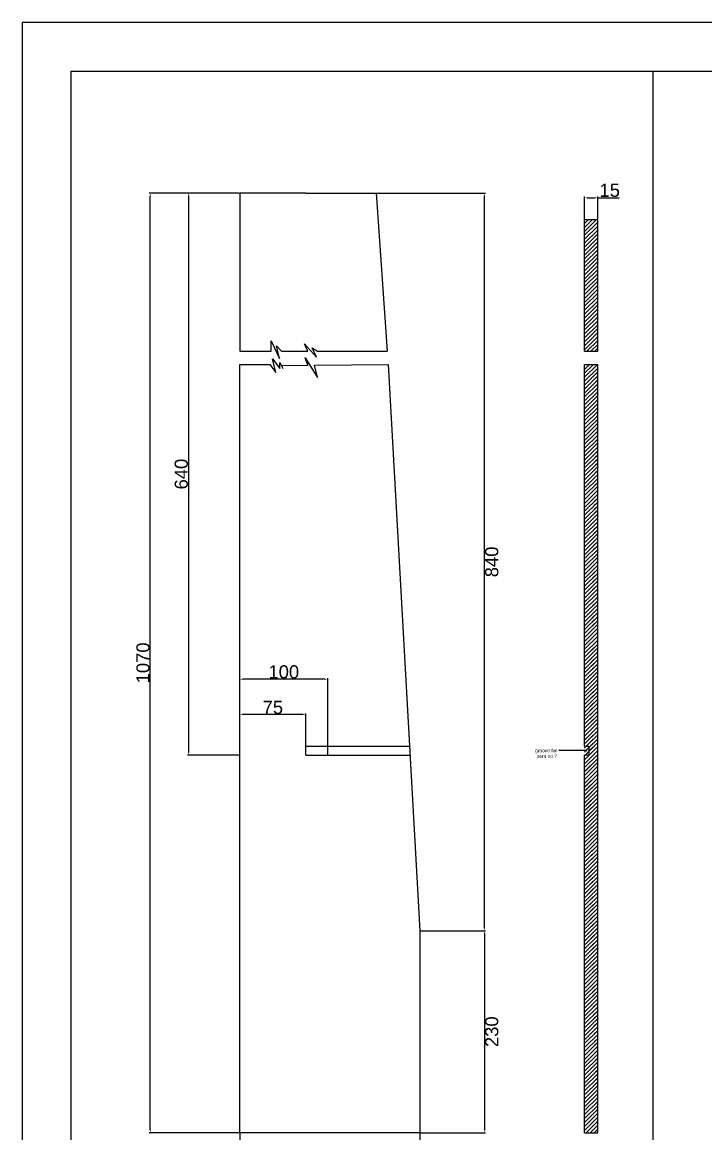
# Model space of a CAD drawing. Header units: millimetres. Extents: x -3009 to 55097, y -2803 to 5841.
# Drawn here: x 48607 to 49385, y -952 to 314 of the extents above; entities that cross this region are included whole.
import ezdxf
from ezdxf import colors
from ezdxf.entities.mleader import LeaderData, LeaderLine
from ezdxf.math import Vec2, Vec3

# ---------------------------------------------------------------- set-up
doc = ezdxf.new("R2010")
doc.units = ezdxf.units.MM
for name, color, linetype in [('DIM', 10, 'Continuous'), ('HATCH 252', 7, 'Continuous'), ('SC', 5, 'Continuous')]:
    doc.layers.add(name, color=color, linetype=linetype)
doc.layers.add('PDF_PDF_PDF_NAME PLATE', color=230, linetype='Continuous', true_color=0xff007f)
doc.styles.get("Standard").update_dxf_attribs({"font": 'arial.ttf', "height": 15})
doc.dimstyles.new('DIM', dxfattribs={"dimtxt": 15, "dimasz": 3, "dimexe": 1.25, "dimexo": 0.625, "dimtad": 2, "dimtoh": 1, "dimdec": 0, "dimtxsty": 'Standard', "dimcen": 2.5, "dimclrd": 1, "dimclre": 4, "dimclrt": 1, "dimadec": 0, "dimazin": 0, "dimtfac": 1, "dimtdec": 0, "dimtmove": 0, "dimatfit": 3, "dimfxl": 1, "dimtfillclr": 4, "dimarcsym": 0})

# ---------------------------------------------------------------- blocks, each defined once
blk = doc.blocks.new('*D228')
at = {"layer": 'Defpoints', "color": 0, "transparency": 16777216}
for p in [(48854.8, 119.4), (48796.4, -520.6), (48854.8, -520.6)]:
    blk.add_point(p, dxfattribs=at)
at = {"layer": 'DIM', "color": 4, "lineweight": -2, "transparency": 16777216}
for p, q in [((48854.1, 119.4), (48795.2, 119.4)), ((48854.1, -520.6), (48795.2, -520.6))]:
    blk.add_line(p, q, dxfattribs=at)
at = {"layer": 'DIM', "color": 1, "lineweight": -2, "transparency": 16777216}
blk.add_line((48796.4, 116.4), (48796.4, -517.6), dxfattribs=at)
at = {"layer": 'DIM', "color": 1, "transparency": 16777216}
for points in [[(48795.9, 116.4), (48796.9, 116.4), (48796.4, 119.4)], [(48795.9, -517.6), (48796.9, -517.6), (48796.4, -520.6)]]:
    blk.add_solid(points, dxfattribs=at)
at = {"layer": 'DIM', "color": 1, "transparency": 16777216, "insert": (48788.1, -200.6), "char_height": 15, "attachment_point": 5, "rotation": 90}
blk.add_mtext('640', dxfattribs=at)
blk = doc.blocks.new('*D229')
at = {"layer": 'Defpoints', "color": 0, "transparency": 16777216}
for p in [(49009.8, 119.4), (49133.3, 119.4), (49059.8, -720.6)]:
    blk.add_point(p, dxfattribs=at)
at = {"layer": 'DIM', "color": 4, "lineweight": -2, "transparency": 16777216}
for p, q in [((49010.4, 119.4), (49134.5, 119.4)), ((49060.4, -720.6), (49134.5, -720.6))]:
    blk.add_line(p, q, dxfattribs=at)
at = {"layer": 'DIM', "color": 1, "lineweight": -2, "transparency": 16777216}
blk.add_line((49133.3, -717.6), (49133.3, 116.4), dxfattribs=at)
at = {"layer": 'DIM', "color": 1, "transparency": 16777216}
for points in [[(49132.8, 116.4), (49133.8, 116.4), (49133.3, 119.4)], [(49132.8, -717.6), (49133.8, -717.6), (49133.3, -720.6)]]:
    blk.add_solid(points, dxfattribs=at)
at = {"layer": 'DIM', "color": 1, "transparency": 16777216, "insert": (49141.6, -300.6), "char_height": 15, "attachment_point": 5, "rotation": 90}
blk.add_mtext('840', dxfattribs=at)
blk = doc.blocks.new('*D230')
at = {"layer": 'Defpoints', "color": 0, "transparency": 16777216}
for p in [(49059.8, -720.6), (49059.8, -950.6), (49133.3, -950.6)]:
    blk.add_point(p, dxfattribs=at)
at = {"layer": 'DIM', "color": 4, "lineweight": -2, "transparency": 16777216}
for p, q in [((49060.4, -720.6), (49134.5, -720.6)), ((49060.4, -950.6), (49134.5, -950.6))]:
    blk.add_line(p, q, dxfattribs=at)
at = {"layer": 'DIM', "color": 1, "lineweight": -2, "transparency": 16777216}
blk.add_line((49133.3, -723.6), (49133.3, -947.6), dxfattribs=at)
at = {"layer": 'DIM', "color": 1, "transparency": 16777216}
for points in [[(49132.8, -723.6), (49133.8, -723.6), (49133.3, -720.6)], [(49132.8, -947.6), (49133.8, -947.6), (49133.3, -950.6)]]:
    blk.add_solid(points, dxfattribs=at)
at = {"layer": 'DIM', "color": 1, "transparency": 16777216, "insert": (49141.6, -835.6), "char_height": 15, "attachment_point": 5, "rotation": 90}
blk.add_mtext('230', dxfattribs=at)
blk = doc.blocks.new('*D231')
at = {"layer": 'Defpoints', "color": 0, "transparency": 16777216}
for p in [(48854.8, -950.6), (49059.8, -950.6), (49059.8, -1001)]:
    blk.add_point(p, dxfattribs=at)
at = {"layer": 'DIM', "color": 4, "lineweight": -2, "transparency": 16777216}
for p, q in [((48854.8, -951.3), (48854.8, -1002.3)), ((49059.8, -951.3), (49059.8, -1002.3))]:
    blk.add_line(p, q, dxfattribs=at)
at = {"layer": 'DIM', "color": 1, "lineweight": -2, "transparency": 16777216}
blk.add_line((48857.8, -1001), (49056.8, -1001), dxfattribs=at)
at = {"layer": 'DIM', "color": 1, "transparency": 16777216}
for points in [[(48857.8, -1000.5), (48857.8, -1001.5), (48854.8, -1001)], [(49056.8, -1000.5), (49056.8, -1001.5), (49059.8, -1001)]]:
    blk.add_solid(points, dxfattribs=at)
at = {"layer": 'DIM', "color": 1, "transparency": 16777216, "insert": (48957.3, -1009.3), "char_height": 15, "attachment_point": 5}
blk.add_mtext('205', dxfattribs=at)
blk = doc.blocks.new('*D232')
at = {"layer": 'Defpoints', "color": 0, "transparency": 16777216}
for p in [(48854.8, -474.5), (48854.8, -510.6), (48929.8, -510.6)]:
    blk.add_point(p, dxfattribs=at)
at = {"layer": 'DIM', "color": 4, "lineweight": -2, "transparency": 16777216}
for p, q in [((48854.8, -510), (48854.8, -473.3)), ((48929.8, -510), (48929.8, -473.3))]:
    blk.add_line(p, q, dxfattribs=at)
at = {"layer": 'DIM', "color": 1, "lineweight": -2, "transparency": 16777216}
blk.add_line((48926.8, -474.5), (48857.8, -474.5), dxfattribs=at)
at = {"layer": 'DIM', "color": 1, "transparency": 16777216}
for points in [[(48857.8, -474), (48857.8, -475), (48854.8, -474.5)], [(48926.8, -474), (48926.8, -475), (48929.8, -474.5)]]:
    blk.add_solid(points, dxfattribs=at)
at = {"layer": 'DIM', "color": 1, "transparency": 16777216, "insert": (48892.3, -466.3), "char_height": 15, "attachment_point": 5}
blk.add_mtext('75', dxfattribs=at)
blk = doc.blocks.new('*D233')
at = {"layer": 'Defpoints', "color": 0, "transparency": 16777216}
for p in [(48854.8, -434.2), (48854.8, -510.6), (48954.8, -510.6)]:
    blk.add_point(p, dxfattribs=at)
at = {"layer": 'DIM', "color": 4, "lineweight": -2, "transparency": 16777216}
for p, q in [((48854.8, -510), (48854.8, -432.9)), ((48954.8, -510), (48954.8, -432.9))]:
    blk.add_line(p, q, dxfattribs=at)
at = {"layer": 'DIM', "color": 1, "lineweight": -2, "transparency": 16777216}
blk.add_line((48951.8, -434.2), (48857.8, -434.2), dxfattribs=at)
at = {"layer": 'DIM', "color": 1, "transparency": 16777216}
for points in [[(48857.8, -433.7), (48857.8, -434.7), (48854.8, -434.2)], [(48951.8, -433.7), (48951.8, -434.7), (48954.8, -434.2)]]:
    blk.add_solid(points, dxfattribs=at)
at = {"layer": 'DIM', "color": 1, "transparency": 16777216, "insert": (48904.8, -425.9), "char_height": 15, "attachment_point": 5}
blk.add_mtext('100', dxfattribs=at)
blk = doc.blocks.new('*D234')
at = {"layer": 'Defpoints', "color": 0, "transparency": 16777216}
for p in [(49262.2, 114.2), (49247.2, 89.4), (49262.2, 89.4)]:
    blk.add_point(p, dxfattribs=at)
at = {"layer": 'DIM', "color": 4, "lineweight": -2, "transparency": 16777216}
for p, q in [((49247.2, 90), (49247.2, 115.5)), ((49262.2, 90), (49262.2, 115.5))]:
    blk.add_line(p, q, dxfattribs=at)
at = {"layer": 'DIM', "color": 1, "lineweight": -2, "transparency": 16777216}
for p, q in [((49250.2, 114.2), (49259.2, 114.2)), ((49262.2, 114.2), (49286.6, 114.2))]:
    blk.add_line(p, q, dxfattribs=at)
at = {"layer": 'DIM', "color": 1, "transparency": 16777216}
for points in [[(49250.2, 114.7), (49250.2, 113.7), (49247.2, 114.2)], [(49259.2, 114.7), (49259.2, 113.7), (49262.2, 114.2)]]:
    blk.add_solid(points, dxfattribs=at)
at = {"layer": 'DIM', "color": 1, "transparency": 16777216, "insert": (49275.9, 122.5), "char_height": 15, "attachment_point": 5}
blk.add_mtext('15', dxfattribs=at)
blk = doc.blocks.new('*D353')
at = {"layer": 'Defpoints', "color": 0, "transparency": 16777216}
for p in [(48752.8, 119.4), (48854.8, 119.4), (48854.8, -950.6)]:
    blk.add_point(p, dxfattribs=at)
at = {"layer": 'DIM', "color": 4, "lineweight": -2, "transparency": 16777216}
for p, q in [((48854.1, 119.4), (48751.6, 119.4)), ((48854.1, -950.6), (48751.6, -950.6))]:
    blk.add_line(p, q, dxfattribs=at)
at = {"layer": 'DIM', "color": 1, "lineweight": -2, "transparency": 16777216}
blk.add_line((48752.8, -947.6), (48752.8, 116.4), dxfattribs=at)
at = {"layer": 'DIM', "color": 1, "transparency": 16777216}
for points in [[(48752.3, 116.4), (48753.3, 116.4), (48752.8, 119.4)], [(48752.3, -947.6), (48753.3, -947.6), (48752.8, -950.6)]]:
    blk.add_solid(points, dxfattribs=at)
at = {"layer": 'DIM', "color": 1, "transparency": 16777216, "insert": (48744.5, -415.6), "char_height": 15, "attachment_point": 5, "rotation": 90}
blk.add_mtext('1070', dxfattribs=at)

msp = doc.modelspace()

# ---------------------------------------------------------------- hatches: boundary and pattern name
at = {"layer": 'HATCH 252'}
h = msp.add_hatch(dxfattribs=at)
h.set_pattern_fill('ANSI31', color=256)
h.paths.add_polyline_path([(49247.2, -60.6), (49247.2, 89.4), (49262.2, 89.4), (49262.2, -60.6)])
edge = h.paths.add_edge_path()
edge.add_line((49247.2, -950.6), (49247.2, -520.6))
edge.add_line((49262.2, -950.6), (49262.2, -75.6))
edge.add_line((49252.2, -520.6), (49247.2, -520.6))
edge.add_line((49252.2, -510.6), (49252.2, -520.6))
edge.add_line((49247.2, -510.6), (49252.2, -510.6))
edge.add_line((49247.2, -510.6), (49247.2, -75.6))
h = msp.add_hatch(dxfattribs=at)
h.set_pattern_fill('ANSI31', color=256)
edge = h.paths.add_edge_path()
edge.add_line((49247.2, -950.6), (49262.2, -950.6))
edge.add_line((49262.2, -950.6), (49262.2, -75.6))
edge.add_line((49247.2, -75.6), (49262.2, -75.6))
edge.add_line((49247.2, -510.6), (49247.2, -75.6))

# ---------------------------------------------------------------- linework, layer by layer
at = {"color": 252, "true_color": 0x939598}
msp.add_line((49325.3, -1072.7), (49325.3, 258.3), dxfattribs=at)
for p, q in [((48929.8, 119.4), (48854.8, 119.4)), ((48854.8, 119.4), (48854.8, -60.6)), ((48929.8, 119.4), (49009.8, 119.4)), ((49009.8, 119.4), (49022.3, -60.6)), ((49247.2, -60.6), (49247.2, 89.4)), ((49247.2, 89.4), (49262.2, 89.4)), ((49262.2, -60.6), (49262.2, 89.4)), ((48890.4, -60.6), (48890.4, -49)), ((48890.4, -49), (48899.8, -69.1)), ((48854.8, -60.6), (48890.4, -60.6)), ((48899.8, -69.1), (48896.6, -54.7)), ((48896.6, -54.7), (48902, -60.6)), ((48902, -60.6), (48932, -60.6)), ((48932, -60.6), (48928.5, -52.2)), ((48928.5, -52.2), (48941.9, -67.3)), ((48941.9, -67.3), (48937.2, -56.7)), ((48937.2, -56.7), (48943.1, -60.6)), ((48943.1, -60.6), (49022.3, -60.6)), ((49247.2, -60.6), (49262.2, -60.6)), ((48854.8, -750.6), (48854.8, -75.6)), ((48854.8, -75.6), (48889, -75.6)), ((48889, -75.6), (48895.6, -85)), ((48895.6, -85), (48892.1, -69.2)), ((48892.1, -69.2), (48900.1, -80.3)), ((48900.1, -80.3), (48900.1, -73.5)), ((48900.1, -73.5), (48903.6, -80.3)), ((48932.1, -76.6), (48929, -68.2)), ((48929, -68.2), (48943.3, -90.6)), ((48939.8, -76.5), (49023.5, -75.6)), ((49023.5, -75.6), (49059.8, -720.6)), ((49247.2, -75.6), (49262.2, -75.6)), ((49247.2, -510.6), (49247.2, -75.6)), ((49262.2, -950.6), (49262.2, -75.6)), ((48901.9, -76.9), (48932.1, -76.6)), ((48943.3, -90.6), (48939.8, -76.5)), ((48929.8, -520.6), (48929.8, -510.6)), ((48929.8, -510.6), (49048, -510.6)), ((48954.8, -520.6), (48954.8, -510.6)), ((49247.2, -510.6), (49252.2, -510.6)), ((49252.2, -510.6), (49252.2, -520.6)), ((48929.8, -520.6), (49048.5, -520.6)), ((49247.2, -950.6), (49247.2, -520.6)), ((49252.2, -520.6), (49247.2, -520.6)), ((49059.8, -720.6), (49059.8, -950.6)), ((48854.8, -950.6), (48854.8, -750.6)), ((49059.8, -950.6), (48854.8, -950.6)), ((49247.2, -950.6), (49262.2, -950.6))]:
    msp.add_line(p, q)
at = {"layer": 'PDF_PDF_PDF_NAME PLATE', "lineweight": 25}
for p, q in [((48607, 314), (51536.8, 314)), ((48607, 314), (48607, -1701.4)), ((48662.6, -1646.3), (48662.6, 258.3)), ((48662.6, 258.3), (51481.5, 258.3))]:
    msp.add_line(p, q, dxfattribs=at)

# ---------------------------------------------------------------- dimensions: what is measured, and where the dimension line sits
at = {"layer": 'DIM'}
for base, p1, p2, picture, middle in [((49262.2, 114.2), (49247.2, 89.4), (49262.2, 89.4), '*D234', (49275.9, 122.5)), ((48854.8, -434.2), (48954.8, -510.6), (48854.8, -510.6), '*D233', (48904.8, -425.9)), ((48854.8, -474.5), (48929.8, -510.6), (48854.8, -510.6), '*D232', (48892.3, -466.3)), ((49059.8, -1001), (48854.8, -950.6), (49059.8, -950.6), '*D231', (48957.3, -1009.3))]:
    dim = msp.add_linear_dim(base=base, p1=p1, p2=p2, dimstyle='DIM', dxfattribs=at)
    dim.commit()
    dim.dimension.update_dxf_attribs({"geometry": picture, "text_midpoint": middle})
for base, p1, p2, picture, middle in [((48752.8, 119.4), (48854.8, -950.6), (48854.8, 119.4), '*D353', (48744.5, -415.6)), ((48796.4, -520.6), (48854.8, 119.4), (48854.8, -520.6), '*D228', (48788.1, -200.6)), ((49133.3, 119.4), (49059.8, -720.6), (49009.8, 119.4), '*D229', (49141.6, -300.6)), ((49133.3, -950.6), (49059.8, -720.6), (49059.8, -950.6), '*D230', (49141.6, -835.6))]:
    dim = msp.add_linear_dim(base=base, p1=p1, p2=p2, angle=90, dimstyle='DIM', dxfattribs=at)
    dim.commit()
    dim.dimension.update_dxf_attribs({"geometry": picture, "text_midpoint": middle})

# ---------------------------------------------------------------- leaders
at = {"layer": 'SC'}
ml = msp.add_multileader_mtext('Standard', dxfattribs=at)
ml.set_content('groove for\\Pitem no.7', color=256)
ml.set_leader_properties()
ml.build(insert=Vec2(0, 0))
ctx = ml.context
ctx.base_point, ctx.plane_origin = Vec3(49188.9, -515.4), Vec3(49252.2, -515.4)
ctx.text_align_type = 2
notes = []
notes.append((ctx, [(0, (1, 1, 0), (49226, -515.4), (-1, 0), 8, [(0, [(49252.2, -515.4)], 0, [])])]))
ctx.mtext.insert, ctx.mtext.alignment, ctx.mtext.flow_direction = Vec3(49216, -513.3), 3, 5
for ctx, leaders in notes:
    for number, flags, end, landing, length, lines in leaders:
        leader = LeaderData()
        leader.index, (leader.has_last_leader_line, leader.has_dogleg_vector, leader.attachment_direction) = number, flags
        leader.last_leader_point, leader.dogleg_vector, leader.dogleg_length = Vec3(end), Vec3(landing), length
        for number, points, colour, breaks in lines:
            line = LeaderLine()
            line.index, line.vertices, line.color, line.breaks = number, Vec3.list(points), colors.encode_raw_color(colour), breaks
            leader.lines.append(line)
        ctx.leaders.append(leader)

doc.saveas('drawing.dxf')
